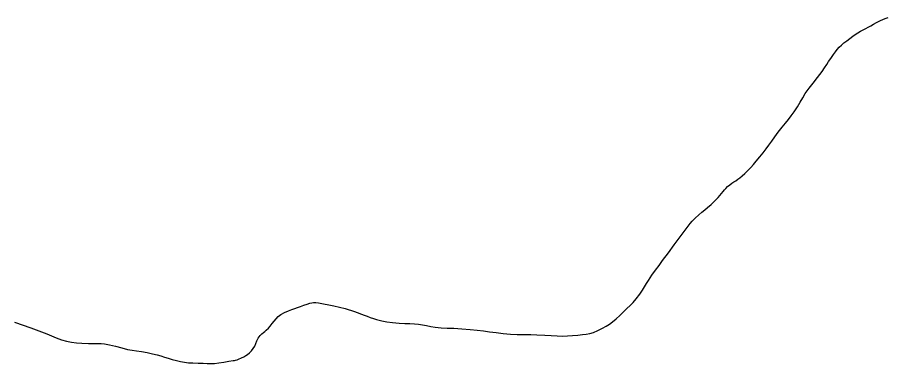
# Model space of a CAD drawing. Header units: inches. Extents: x 11258954 to 11313122, y 3645444 to 3695200.
# Drawn here: x 11277409 to 11278636, y 3694512 to 3695000 of the extents above; entities that cross this region are included whole.
import ezdxf

# ---------------------------------------------------------------- set-up
doc = ezdxf.new("R2010")
doc.units = ezdxf.units.IN
doc.header["$MEASUREMENT"] = 0
for name, color, linetype in [('SchoolBoardDistrict', 253, 'Continuous'), ('SchoolZone_Elementary', 251, 'Continuous'), ('SchoolZone_High', 63, 'Continuous'), ('SchoolZone_Middle', 154, 'Continuous')]:
    doc.layers.add(name, color=color, linetype=linetype)

msp = doc.modelspace()

# ---------------------------------------------------------------- linework, layer by layer
at = {"layer": 'SchoolBoardDistrict'}
msp.add_lwpolyline([(11277404.4375, 3694569.875), (11277427.4375, 3694562.125), (11277449.875, 3694553.5625), (11277456.469, 3694550.8125), (11277463.5, 3694547.9375), (11277470.6565, 3694545.3125), (11277477.6875, 3694543.1875), (11277484.719, 3694541.6875), (11277491.8125, 3694540.875), (11277499.625, 3694540.4375), (11277508.6875, 3694540.1875), (11277515.4375, 3694540.0625), (11277521.4065, 3694540.0625), (11277526.6565, 3694539.875), (11277531.3125, 3694539.5625), (11277538.625, 3694538.25), (11277547, 3694536.125), (11277555.75, 3694533.75), (11277564.125, 3694531.75), (11277570.5, 3694530.625), (11277576.7815, 3694529.6875), (11277583.6565, 3694528.6875), (11277591.719, 3694527.125), (11277599.1565, 3694525.5), (11277605.5625, 3694523.9375), (11277611.1875, 3694522.4375), (11277616.344, 3694520.9375), (11277621.4065, 3694519.375), (11277627.094, 3694517.625), (11277633, 3694515.9375), (11277638.75, 3694514.5625), (11277644.469, 3694513.5), (11277650.125, 3694512.875), (11277656.344, 3694512.5625), (11277663.75, 3694512.375), (11277670.5625, 3694512.1875), (11277676.375, 3694511.9375), (11277681.5625, 3694511.75), (11277686.5625, 3694511.9375), (11277693, 3694512.6875), (11277699.969, 3694513.75), (11277706.9065, 3694515), (11277713.1875, 3694515.9375), (11277714.844, 3694516.125), (11277716.5315, 3694516.4375), (11277718.469, 3694517), (11277720.7815, 3694517.9375), (11277724.9065, 3694519.8125), (11277728.1565, 3694521.4375), (11277730.844, 3694523), (11277733.375, 3694524.75), (11277736.125, 3694527.0625), (11277738.844, 3694529.8125), (11277741.344, 3694532.875), (11277743.4065, 3694536.125), (11277745.094, 3694539.8125), (11277746.594, 3694543.5625), (11277748.4375, 3694547.375), (11277751.1875, 3694551.1875), (11277753.469, 3694553.5), (11277755.6875, 3694555.4375), (11277757.8125, 3694557.125), (11277759.8125, 3694558.75), (11277762.6565, 3694561.5), (11277765.469, 3694564.6875), (11277768.219, 3694568.0625), (11277770.8125, 3694571.375), (11277773.625, 3694574.75), (11277776.6875, 3694577.875), (11277780.469, 3694580.75), (11277785.4065, 3694583.5625), (11277790.875, 3694586.0625), (11277795.594, 3694587.875), (11277799.875, 3694589.375), (11277804.0315, 3694590.75), (11277808.219, 3694592.25), (11277812.75, 3694593.875), (11277817.2815, 3694595.4375), (11277821.4375, 3694596.8125), (11277823.875, 3694597.5), (11277826.4065, 3694597.875), (11277829.469, 3694597.875), (11277833.4375, 3694597.375), (11277855, 3694593.3125), (11277871.0315, 3694589.4375), (11277884.3125, 3694585.1875), (11277897.6565, 3694580.1875), (11277901.9065, 3694578.5625), (11277906.4065, 3694576.875), (11277910.969, 3694575.25), (11277915.469, 3694573.75), (11277922.75, 3694571.8125), (11277930, 3694570.4375), (11277937.969, 3694569.5), (11277947.2815, 3694568.75), (11277955.344, 3694568.3125), (11277962.375, 3694568.0625), (11277968.719, 3694567.75), (11277974.6875, 3694567.1875), (11277980.094, 3694566.375), (11277985.6405, 3694565.377), (11277986, 3694565.3125), (11277992.0315, 3694564.1875), (11277997.9065, 3694563.1875), (11278006.5625, 3694562.25), (11278015.0315, 3694561.75), (11278024.344, 3694561.4375), (11278035.5315, 3694560.75), (11278047.4375, 3694559.75), (11278057.4065, 3694558.75), (11278066.3125, 3694557.6875), (11278074.9375, 3694556.5625), (11278084.1875, 3694555.4375), (11278094.219, 3694554.3125), (11278104.3125, 3694553.375), (11278113.75, 3694552.75), (11278119.8125, 3694552.5625), (11278125.9375, 3694552.5625), (11278132.875, 3694552.5), (11278141.375, 3694552.375), (11278152.6565, 3694551.9375), (11278161.844, 3694551.3125), (11278170, 3694550.75), (11278178.1875, 3694550.5625), (11278184.9375, 3694550.75), (11278192.0625, 3694551.25), (11278199.1875, 3694551.875), (11278206, 3694552.5625), (11278211.1565, 3694553.1875), (11278216.2815, 3694554.125), (11278221.6875, 3694555.75), (11278227.8125, 3694558.375), (11278234.0625, 3694561.5), (11278239.25, 3694564.3125), (11278243.8125, 3694567.1875), (11278248.219, 3694570.375), (11278253.469, 3694574.8125), (11278258.6875, 3694579.625), (11278263.7815, 3694584.5), (11278268.625, 3694589.1875), (11278273.0625, 3694593.4375), (11278277.4065, 3694597.75), (11278281.9065, 3694602.875), (11278286.8125, 3694609.375), (11278290.6565, 3694615.0625), (11278293.6565, 3694619.875), (11278296.344, 3694624.375), (11278299.219, 3694629), (11278303.969, 3694636.1875), (11278308.875, 3694643.1875), (11278313.9375, 3694650.125), (11278319.0315, 3694657), (11278327.1565, 3694668), (11278335.4065, 3694679.0625), (11278343.7815, 3694690.3125), (11278352.4375, 3694701.8125), (11278355.25, 3694705.5625), (11278357.875, 3694709.0625), (11278360.9065, 3694712.625), (11278364.844, 3694716.625), (11278369.9065, 3694721.25), (11278374.4065, 3694725.0625), (11278378.5, 3694728.375), (11278382.469, 3694731.625), (11278387.344, 3694735.9375), (11278392.2815, 3694740.6875), (11278397.25, 3694745.9375), (11278402.2815, 3694751.625), (11278404.3125, 3694754.125), (11278406.125, 3694756.375), (11278408.125, 3694758.625), (11278410.6875, 3694761.0625), (11278413.875, 3694763.6875), (11278416.7815, 3694765.8125), (11278419.5, 3694767.6875), (11278422.094, 3694769.4375), (11278425.0315, 3694771.375), (11278428.0315, 3694773.5625), (11278431.2815, 3694776.1875), (11278434.875, 3694779.4375), (11278439.75, 3694784.1875), (11278443.625, 3694788.1875), (11278447.1875, 3694792.1875), (11278451.094, 3694796.875), (11278456.125, 3694803.0625), (11278460.75, 3694808.875), (11278465.0315, 3694814.375), (11278469.094, 3694819.6875), (11278473.2815, 3694825.375), (11278477.5625, 3694831.3125), (11278482.1875, 3694837.625), (11278487.5, 3694844.6875), (11278492.25, 3694850.6875), (11278496.4375, 3694855.75), (11278500.469, 3694860.8125), (11278504.719, 3694866.6875), (11278509.1565, 3694873.625), (11278513, 3694880.1875), (11278516.625, 3694886.375), (11278520.3125, 3694892.3125), (11278525.625, 3694899.6875), (11278531.4375, 3694907.0625), (11278537.6565, 3694914.8125), (11278544.125, 3694923.5), (11278547.594, 3694928.5625), (11278550.5625, 3694933.125), (11278553.1875, 3694937.1875), (11278553.1995, 3694937.206), (11278553.5625, 3694937.75), (11278557.125, 3694942.9375), (11278560.125, 3694947.1875), (11278562.844, 3694951), (11278565.469, 3694954.4375), (11278568.1565, 3694957.5625), (11278571.2815, 3694960.625), (11278574.75, 3694963.5625), (11278578.75, 3694966.625), (11278583.344, 3694969.9375), (11278587.375, 3694972.875), (11278590.8125, 3694975.375), (11278594.219, 3694977.6875), (11278598.1565, 3694980.125), (11278602.0315, 3694982.25), (11278605.6875, 3694984.125), (11278609.1875, 3694985.875), (11278612.5625, 3694987.5625), (11278616.719, 3694989.8125), (11278620.9375, 3694992.1875), (11278625.5625, 3694994.5625), (11278630.7815, 3694996.9375), (11278634.219, 3694998.375), (11278637.25, 3694999.5)], dxfattribs=at)
at = {"layer": 'SchoolZone_Elementary'}
msp.add_polyline3d([(11277404.4375, 3694569.875, 0), (11277427.4375, 3694562.125, 0), (11277449.875, 3694553.5625, 0), (11277456.469, 3694550.8125, 0), (11277463.5, 3694547.9375, 0), (11277470.6565, 3694545.3125, 0), (11277477.6875, 3694543.1875, 0), (11277484.719, 3694541.6875, 0), (11277491.8125, 3694540.875, 0), (11277499.625, 3694540.4375, 0), (11277508.6875, 3694540.1875, 0), (11277515.4375, 3694540.0625, 0), (11277521.4065, 3694540.0625, 0), (11277526.6565, 3694539.875, 0), (11277531.3125, 3694539.5625, 0), (11277538.625, 3694538.25, 0), (11277547, 3694536.125, 0), (11277555.75, 3694533.75, 0), (11277564.125, 3694531.75, 0), (11277570.5, 3694530.625, 0), (11277576.7815, 3694529.6875, 0), (11277583.6565, 3694528.6875, 0), (11277591.719, 3694527.125, 0), (11277599.1565, 3694525.5, 0), (11277605.5625, 3694523.9375, 0), (11277611.1875, 3694522.4375, 0), (11277616.344, 3694520.9375, 0), (11277621.4065, 3694519.375, 0), (11277627.094, 3694517.625, 0), (11277633, 3694515.9375, 0), (11277638.75, 3694514.5625, 0), (11277644.469, 3694513.5, 0), (11277650.125, 3694512.875, 0), (11277656.344, 3694512.5625, 0), (11277663.75, 3694512.375, 0), (11277670.5625, 3694512.1875, 0), (11277676.375, 3694511.9375, 0), (11277681.5625, 3694511.75, 0), (11277686.5625, 3694511.9375, 0), (11277693, 3694512.6875, 0), (11277699.969, 3694513.75, 0), (11277706.9065, 3694515, 0), (11277713.1875, 3694515.9375, 0), (11277714.844, 3694516.125, 0), (11277716.5315, 3694516.4375, 0), (11277718.469, 3694517, 0), (11277720.7815, 3694517.9375, 0), (11277724.9065, 3694519.8125, 0), (11277728.1565, 3694521.4375, 0), (11277730.844, 3694523, 0), (11277733.375, 3694524.75, 0), (11277736.125, 3694527.0625, 0), (11277738.844, 3694529.8125, 0), (11277741.344, 3694532.875, 0), (11277743.4065, 3694536.125, 0), (11277745.094, 3694539.8125, 0), (11277746.594, 3694543.5625, 0), (11277748.4375, 3694547.375, 0), (11277751.1875, 3694551.1875, 0), (11277753.469, 3694553.5, 0), (11277755.6875, 3694555.4375, 0), (11277757.8125, 3694557.125, 0), (11277759.8125, 3694558.75, 0), (11277762.6565, 3694561.5, 0), (11277765.469, 3694564.6875, 0), (11277768.219, 3694568.0625, 0), (11277770.8125, 3694571.375, 0), (11277773.625, 3694574.75, 0), (11277776.6875, 3694577.875, 0), (11277780.469, 3694580.75, 0), (11277785.4065, 3694583.5625, 0), (11277790.875, 3694586.0625, 0), (11277795.594, 3694587.875, 0), (11277799.875, 3694589.375, 0), (11277804.0315, 3694590.75, 0), (11277808.219, 3694592.25, 0), (11277812.75, 3694593.875, 0), (11277817.2815, 3694595.4375, 0), (11277821.4375, 3694596.8125, 0), (11277823.875, 3694597.5, 0), (11277826.4065, 3694597.875, 0), (11277829.469, 3694597.875, 0), (11277833.4375, 3694597.375, 0), (11277855, 3694593.3125, 0), (11277871.0315, 3694589.4375, 0), (11277884.3125, 3694585.1875, 0), (11277897.6565, 3694580.1875, 0), (11277901.9065, 3694578.5625, 0), (11277906.4065, 3694576.875, 0), (11277910.969, 3694575.25, 0), (11277915.469, 3694573.75, 0), (11277922.75, 3694571.8125, 0), (11277930, 3694570.4375, 0), (11277937.969, 3694569.5, 0), (11277947.2815, 3694568.75, 0), (11277955.344, 3694568.3125, 0), (11277962.375, 3694568.0625, 0), (11277968.719, 3694567.75, 0), (11277974.6875, 3694567.1875, 0), (11277980.094, 3694566.375, 0), (11277985.6405, 3694565.377, 0), (11277986, 3694565.3125, 0), (11277992.0315, 3694564.1875, 0), (11277997.9065, 3694563.1875, 0), (11278006.5625, 3694562.25, 0), (11278015.0315, 3694561.75, 0), (11278024.344, 3694561.4375, 0), (11278035.5315, 3694560.75, 0), (11278047.4375, 3694559.75, 0), (11278057.4065, 3694558.75, 0), (11278066.3125, 3694557.6875, 0), (11278074.9375, 3694556.5625, 0), (11278084.1875, 3694555.4375, 0), (11278094.219, 3694554.3125, 0), (11278104.3125, 3694553.375, 0), (11278113.75, 3694552.75, 0), (11278119.8125, 3694552.5625, 0), (11278125.9375, 3694552.5625, 0), (11278132.875, 3694552.5, 0), (11278141.375, 3694552.375, 0), (11278152.6565, 3694551.9375, 0), (11278161.844, 3694551.3125, 0), (11278170, 3694550.75, 0), (11278178.1875, 3694550.5625, 0), (11278184.9375, 3694550.75, 0), (11278192.0625, 3694551.25, 0), (11278199.1875, 3694551.875, 0), (11278206, 3694552.5625, 0), (11278211.1565, 3694553.1875, 0), (11278216.2815, 3694554.125, 0), (11278221.6875, 3694555.75, 0), (11278227.8125, 3694558.375, 0), (11278234.0625, 3694561.5, 0), (11278239.25, 3694564.3125, 0), (11278243.8125, 3694567.1875, 0), (11278248.219, 3694570.375, 0), (11278253.469, 3694574.8125, 0), (11278258.6875, 3694579.625, 0), (11278263.7815, 3694584.5, 0), (11278268.625, 3694589.1875, 0), (11278273.0625, 3694593.4375, 0), (11278277.4065, 3694597.75, 0), (11278281.9065, 3694602.875, 0), (11278286.8125, 3694609.375, 0), (11278290.6565, 3694615.0625, 0), (11278293.6565, 3694619.875, 0), (11278296.344, 3694624.375, 0), (11278299.219, 3694629, 0), (11278303.969, 3694636.1875, 0), (11278308.875, 3694643.1875, 0), (11278313.9375, 3694650.125, 0), (11278319.0315, 3694657, 0), (11278327.1565, 3694668, 0), (11278335.4065, 3694679.0625, 0), (11278343.7815, 3694690.3125, 0), (11278352.4375, 3694701.8125, 0), (11278355.25, 3694705.5625, 0), (11278357.875, 3694709.0625, 0), (11278360.9065, 3694712.625, 0), (11278364.844, 3694716.625, 0), (11278369.9065, 3694721.25, 0), (11278374.4065, 3694725.0625, 0), (11278378.5, 3694728.375, 0), (11278382.469, 3694731.625, 0), (11278387.344, 3694735.9375, 0), (11278392.2815, 3694740.6875, 0), (11278397.25, 3694745.9375, 0), (11278402.2815, 3694751.625, 0), (11278404.3125, 3694754.125, 0), (11278406.125, 3694756.375, 0), (11278408.125, 3694758.625, 0), (11278410.6875, 3694761.0625, 0), (11278413.875, 3694763.6875, 0), (11278416.7815, 3694765.8125, 0), (11278419.5, 3694767.6875, 0), (11278422.094, 3694769.4375, 0), (11278425.0315, 3694771.375, 0), (11278428.0315, 3694773.5625, 0), (11278431.2815, 3694776.1875, 0), (11278434.875, 3694779.4375, 0), (11278439.75, 3694784.1875, 0), (11278443.625, 3694788.1875, 0), (11278447.1875, 3694792.1875, 0), (11278451.094, 3694796.875, 0), (11278456.125, 3694803.0625, 0), (11278460.75, 3694808.875, 0), (11278465.0315, 3694814.375, 0), (11278469.094, 3694819.6875, 0), (11278473.2815, 3694825.375, 0), (11278477.5625, 3694831.3125, 0), (11278482.1875, 3694837.625, 0), (11278487.5, 3694844.6875, 0), (11278492.25, 3694850.6875, 0), (11278496.4375, 3694855.75, 0), (11278500.469, 3694860.8125, 0), (11278504.719, 3694866.6875, 0), (11278509.1565, 3694873.625, 0), (11278513, 3694880.1875, 0), (11278516.625, 3694886.375, 0), (11278520.3125, 3694892.3125, 0), (11278525.625, 3694899.6875, 0), (11278531.4375, 3694907.0625, 0), (11278537.6565, 3694914.8125, 0), (11278544.125, 3694923.5, 0), (11278547.594, 3694928.5625, 0), (11278550.5625, 3694933.125, 0), (11278553.1875, 3694937.1875, 0), (11278553.5625, 3694937.75, 0), (11278557.125, 3694942.9375, 0), (11278560.125, 3694947.1875, 0), (11278562.844, 3694951, 0), (11278565.469, 3694954.4375, 0), (11278568.1565, 3694957.5625, 0), (11278571.2815, 3694960.625, 0), (11278574.75, 3694963.5625, 0), (11278578.75, 3694966.625, 0), (11278583.344, 3694969.9375, 0), (11278587.375, 3694972.875, 0), (11278590.8125, 3694975.375, 0), (11278594.219, 3694977.6875, 0), (11278598.1565, 3694980.125, 0), (11278602.0315, 3694982.25, 0), (11278605.6875, 3694984.125, 0), (11278609.1875, 3694985.875, 0), (11278612.5625, 3694987.5625, 0), (11278616.719, 3694989.8125, 0), (11278620.9375, 3694992.1875, 0), (11278625.5625, 3694994.5625, 0), (11278630.7815, 3694996.9375, 0), (11278634.219, 3694998.375, 0), (11278637.25, 3694999.5, 0)], dxfattribs=at)
at = {"layer": 'SchoolZone_High'}
msp.add_polyline3d([(11277404.4375, 3694569.875, 0), (11277427.4375, 3694562.125, 0), (11277449.875, 3694553.5625, 0), (11277456.469, 3694550.8125, 0), (11277463.5, 3694547.9375, 0), (11277470.6565, 3694545.3125, 0), (11277477.6875, 3694543.1875, 0), (11277484.719, 3694541.6875, 0), (11277491.8125, 3694540.875, 0), (11277499.625, 3694540.4375, 0), (11277508.6875, 3694540.1875, 0), (11277515.4375, 3694540.0625, 0), (11277521.4065, 3694540.0625, 0), (11277526.6565, 3694539.875, 0), (11277531.3125, 3694539.5625, 0), (11277538.625, 3694538.25, 0), (11277547, 3694536.125, 0), (11277555.75, 3694533.75, 0), (11277564.125, 3694531.75, 0), (11277570.5, 3694530.625, 0), (11277576.7815, 3694529.6875, 0), (11277583.6565, 3694528.6875, 0), (11277591.719, 3694527.125, 0), (11277599.1565, 3694525.5, 0), (11277605.5625, 3694523.9375, 0), (11277611.1875, 3694522.4375, 0), (11277616.344, 3694520.9375, 0), (11277621.4065, 3694519.375, 0), (11277627.094, 3694517.625, 0), (11277633, 3694515.9375, 0), (11277638.75, 3694514.5625, 0), (11277644.469, 3694513.5, 0), (11277650.125, 3694512.875, 0), (11277656.344, 3694512.5625, 0), (11277663.75, 3694512.375, 0), (11277670.5625, 3694512.1875, 0), (11277676.375, 3694511.9375, 0), (11277681.5625, 3694511.75, 0), (11277686.5625, 3694511.9375, 0), (11277693, 3694512.6875, 0), (11277699.969, 3694513.75, 0), (11277706.9065, 3694515, 0), (11277713.1875, 3694515.9375, 0), (11277714.844, 3694516.125, 0), (11277716.5315, 3694516.4375, 0), (11277718.469, 3694517, 0), (11277720.7815, 3694517.9375, 0), (11277724.9065, 3694519.8125, 0), (11277728.1565, 3694521.4375, 0), (11277730.844, 3694523, 0), (11277733.375, 3694524.75, 0), (11277736.125, 3694527.0625, 0), (11277738.844, 3694529.8125, 0), (11277741.344, 3694532.875, 0), (11277743.4065, 3694536.125, 0), (11277745.094, 3694539.8125, 0), (11277746.594, 3694543.5625, 0), (11277748.4375, 3694547.375, 0), (11277751.1875, 3694551.1875, 0), (11277753.469, 3694553.5, 0), (11277755.6875, 3694555.4375, 0), (11277757.8125, 3694557.125, 0), (11277759.8125, 3694558.75, 0), (11277762.6565, 3694561.5, 0), (11277765.469, 3694564.6875, 0), (11277768.219, 3694568.0625, 0), (11277770.8125, 3694571.375, 0), (11277773.625, 3694574.75, 0), (11277776.6875, 3694577.875, 0), (11277780.469, 3694580.75, 0), (11277785.4065, 3694583.5625, 0), (11277790.875, 3694586.0625, 0), (11277795.594, 3694587.875, 0), (11277799.875, 3694589.375, 0), (11277804.0315, 3694590.75, 0), (11277808.219, 3694592.25, 0), (11277812.75, 3694593.875, 0), (11277817.2815, 3694595.4375, 0), (11277821.4375, 3694596.8125, 0), (11277823.875, 3694597.5, 0), (11277826.4065, 3694597.875, 0), (11277829.469, 3694597.875, 0), (11277833.4375, 3694597.375, 0), (11277855, 3694593.3125, 0), (11277871.0315, 3694589.4375, 0), (11277884.3125, 3694585.1875, 0), (11277897.6565, 3694580.1875, 0), (11277901.9065, 3694578.5625, 0), (11277906.4065, 3694576.875, 0), (11277910.969, 3694575.25, 0), (11277915.469, 3694573.75, 0), (11277922.75, 3694571.8125, 0), (11277930, 3694570.4375, 0), (11277937.969, 3694569.5, 0), (11277947.2815, 3694568.75, 0), (11277955.344, 3694568.3125, 0), (11277962.375, 3694568.0625, 0), (11277968.719, 3694567.75, 0), (11277974.6875, 3694567.1875, 0), (11277980.094, 3694566.375, 0), (11277985.6405, 3694565.377, 0), (11277986, 3694565.3125, 0), (11277992.0315, 3694564.1875, 0), (11277997.9065, 3694563.1875, 0), (11278006.5625, 3694562.25, 0), (11278015.0315, 3694561.75, 0), (11278024.344, 3694561.4375, 0), (11278035.5315, 3694560.75, 0), (11278047.4375, 3694559.75, 0), (11278057.4065, 3694558.75, 0), (11278066.3125, 3694557.6875, 0), (11278074.9375, 3694556.5625, 0), (11278084.1875, 3694555.4375, 0), (11278094.219, 3694554.3125, 0), (11278104.3125, 3694553.375, 0), (11278113.75, 3694552.75, 0), (11278119.8125, 3694552.5625, 0), (11278125.9375, 3694552.5625, 0), (11278132.875, 3694552.5, 0), (11278141.375, 3694552.375, 0), (11278152.6565, 3694551.9375, 0), (11278161.844, 3694551.3125, 0), (11278170, 3694550.75, 0), (11278178.1875, 3694550.5625, 0), (11278184.9375, 3694550.75, 0), (11278192.0625, 3694551.25, 0), (11278199.1875, 3694551.875, 0), (11278206, 3694552.5625, 0), (11278211.1565, 3694553.1875, 0), (11278216.2815, 3694554.125, 0), (11278221.6875, 3694555.75, 0), (11278227.8125, 3694558.375, 0), (11278234.0625, 3694561.5, 0), (11278239.25, 3694564.3125, 0), (11278243.8125, 3694567.1875, 0), (11278248.219, 3694570.375, 0), (11278253.469, 3694574.8125, 0), (11278258.6875, 3694579.625, 0), (11278263.7815, 3694584.5, 0), (11278268.625, 3694589.1875, 0), (11278273.0625, 3694593.4375, 0), (11278277.4065, 3694597.75, 0), (11278281.9065, 3694602.875, 0), (11278286.8125, 3694609.375, 0), (11278290.6565, 3694615.0625, 0), (11278293.6565, 3694619.875, 0), (11278296.344, 3694624.375, 0), (11278299.219, 3694629, 0), (11278303.969, 3694636.1875, 0), (11278308.875, 3694643.1875, 0), (11278313.9375, 3694650.125, 0), (11278319.0315, 3694657, 0), (11278327.1565, 3694668, 0), (11278335.4065, 3694679.0625, 0), (11278343.7815, 3694690.3125, 0), (11278352.4375, 3694701.8125, 0), (11278355.25, 3694705.5625, 0), (11278357.875, 3694709.0625, 0), (11278360.9065, 3694712.625, 0), (11278364.844, 3694716.625, 0), (11278369.9065, 3694721.25, 0), (11278374.4065, 3694725.0625, 0), (11278378.5, 3694728.375, 0), (11278382.469, 3694731.625, 0), (11278387.344, 3694735.9375, 0), (11278392.2815, 3694740.6875, 0), (11278397.25, 3694745.9375, 0), (11278402.2815, 3694751.625, 0), (11278404.3125, 3694754.125, 0), (11278406.125, 3694756.375, 0), (11278408.125, 3694758.625, 0), (11278410.6875, 3694761.0625, 0), (11278413.875, 3694763.6875, 0), (11278416.7815, 3694765.8125, 0), (11278419.5, 3694767.6875, 0), (11278422.094, 3694769.4375, 0), (11278425.0315, 3694771.375, 0), (11278428.0315, 3694773.5625, 0), (11278431.2815, 3694776.1875, 0), (11278434.875, 3694779.4375, 0), (11278439.75, 3694784.1875, 0), (11278443.625, 3694788.1875, 0), (11278447.1875, 3694792.1875, 0), (11278451.094, 3694796.875, 0), (11278456.125, 3694803.0625, 0), (11278460.75, 3694808.875, 0), (11278465.0315, 3694814.375, 0), (11278469.094, 3694819.6875, 0), (11278473.2815, 3694825.375, 0), (11278477.5625, 3694831.3125, 0), (11278482.1875, 3694837.625, 0), (11278487.5, 3694844.6875, 0), (11278492.25, 3694850.6875, 0), (11278496.4375, 3694855.75, 0), (11278500.469, 3694860.8125, 0), (11278504.719, 3694866.6875, 0), (11278509.1565, 3694873.625, 0), (11278513, 3694880.1875, 0), (11278516.625, 3694886.375, 0), (11278520.3125, 3694892.3125, 0), (11278525.625, 3694899.6875, 0), (11278531.4375, 3694907.0625, 0), (11278537.6565, 3694914.8125, 0), (11278544.125, 3694923.5, 0), (11278547.594, 3694928.5625, 0), (11278550.5625, 3694933.125, 0), (11278553.1875, 3694937.1875, 0), (11278553.5625, 3694937.75, 0), (11278557.125, 3694942.9375, 0), (11278560.125, 3694947.1875, 0), (11278562.844, 3694951, 0), (11278565.469, 3694954.4375, 0), (11278568.1565, 3694957.5625, 0), (11278571.2815, 3694960.625, 0), (11278574.75, 3694963.5625, 0), (11278578.75, 3694966.625, 0), (11278583.344, 3694969.9375, 0), (11278587.375, 3694972.875, 0), (11278590.8125, 3694975.375, 0), (11278594.219, 3694977.6875, 0), (11278598.1565, 3694980.125, 0), (11278602.0315, 3694982.25, 0), (11278605.6875, 3694984.125, 0), (11278609.1875, 3694985.875, 0), (11278612.5625, 3694987.5625, 0), (11278616.719, 3694989.8125, 0), (11278620.9375, 3694992.1875, 0), (11278625.5625, 3694994.5625, 0), (11278630.7815, 3694996.9375, 0), (11278634.219, 3694998.375, 0), (11278637.25, 3694999.5, 0)], dxfattribs=at)
at = {"layer": 'SchoolZone_Middle'}
msp.add_polyline3d([(11277404.4375, 3694569.875, 0), (11277427.4375, 3694562.125, 0), (11277449.875, 3694553.5625, 0), (11277456.469, 3694550.8125, 0), (11277463.5, 3694547.9375, 0), (11277470.6565, 3694545.3125, 0), (11277477.6875, 3694543.1875, 0), (11277484.719, 3694541.6875, 0), (11277491.8125, 3694540.875, 0), (11277499.625, 3694540.4375, 0), (11277508.6875, 3694540.1875, 0), (11277515.4375, 3694540.0625, 0), (11277521.4065, 3694540.0625, 0), (11277526.6565, 3694539.875, 0), (11277531.3125, 3694539.5625, 0), (11277538.625, 3694538.25, 0), (11277547, 3694536.125, 0), (11277555.75, 3694533.75, 0), (11277564.125, 3694531.75, 0), (11277570.5, 3694530.625, 0), (11277576.7815, 3694529.6875, 0), (11277583.6565, 3694528.6875, 0), (11277591.719, 3694527.125, 0), (11277599.1565, 3694525.5, 0), (11277605.5625, 3694523.9375, 0), (11277611.1875, 3694522.4375, 0), (11277616.344, 3694520.9375, 0), (11277621.4065, 3694519.375, 0), (11277627.094, 3694517.625, 0), (11277633, 3694515.9375, 0), (11277638.75, 3694514.5625, 0), (11277644.469, 3694513.5, 0), (11277650.125, 3694512.875, 0), (11277656.344, 3694512.5625, 0), (11277663.75, 3694512.375, 0), (11277670.5625, 3694512.1875, 0), (11277676.375, 3694511.9375, 0), (11277681.5625, 3694511.75, 0), (11277686.5625, 3694511.9375, 0), (11277693, 3694512.6875, 0), (11277699.969, 3694513.75, 0), (11277706.9065, 3694515, 0), (11277713.1875, 3694515.9375, 0), (11277714.844, 3694516.125, 0), (11277716.5315, 3694516.4375, 0), (11277718.469, 3694517, 0), (11277720.7815, 3694517.9375, 0), (11277724.9065, 3694519.8125, 0), (11277728.1565, 3694521.4375, 0), (11277730.844, 3694523, 0), (11277733.375, 3694524.75, 0), (11277736.125, 3694527.0625, 0), (11277738.844, 3694529.8125, 0), (11277741.344, 3694532.875, 0), (11277743.4065, 3694536.125, 0), (11277745.094, 3694539.8125, 0), (11277746.594, 3694543.5625, 0), (11277748.4375, 3694547.375, 0), (11277751.1875, 3694551.1875, 0), (11277753.469, 3694553.5, 0), (11277755.6875, 3694555.4375, 0), (11277757.8125, 3694557.125, 0), (11277759.8125, 3694558.75, 0), (11277762.6565, 3694561.5, 0), (11277765.469, 3694564.6875, 0), (11277768.219, 3694568.0625, 0), (11277770.8125, 3694571.375, 0), (11277773.625, 3694574.75, 0), (11277776.6875, 3694577.875, 0), (11277780.469, 3694580.75, 0), (11277785.4065, 3694583.5625, 0), (11277790.875, 3694586.0625, 0), (11277795.594, 3694587.875, 0), (11277799.875, 3694589.375, 0), (11277804.0315, 3694590.75, 0), (11277808.219, 3694592.25, 0), (11277812.75, 3694593.875, 0), (11277817.2815, 3694595.4375, 0), (11277821.4375, 3694596.8125, 0), (11277823.875, 3694597.5, 0), (11277826.4065, 3694597.875, 0), (11277829.469, 3694597.875, 0), (11277833.4375, 3694597.375, 0), (11277855, 3694593.3125, 0), (11277871.0315, 3694589.4375, 0), (11277884.3125, 3694585.1875, 0), (11277897.6565, 3694580.1875, 0), (11277901.9065, 3694578.5625, 0), (11277906.4065, 3694576.875, 0), (11277910.969, 3694575.25, 0), (11277915.469, 3694573.75, 0), (11277922.75, 3694571.8125, 0), (11277930, 3694570.4375, 0), (11277937.969, 3694569.5, 0), (11277947.2815, 3694568.75, 0), (11277955.344, 3694568.3125, 0), (11277962.375, 3694568.0625, 0), (11277968.719, 3694567.75, 0), (11277974.6875, 3694567.1875, 0), (11277980.094, 3694566.375, 0), (11277985.6405, 3694565.377, 0), (11277986, 3694565.3125, 0), (11277992.0315, 3694564.1875, 0), (11277997.9065, 3694563.1875, 0), (11278006.5625, 3694562.25, 0), (11278015.0315, 3694561.75, 0), (11278024.344, 3694561.4375, 0), (11278035.5315, 3694560.75, 0), (11278047.4375, 3694559.75, 0), (11278057.4065, 3694558.75, 0), (11278066.3125, 3694557.6875, 0), (11278074.9375, 3694556.5625, 0), (11278084.1875, 3694555.4375, 0), (11278094.219, 3694554.3125, 0), (11278104.3125, 3694553.375, 0), (11278113.75, 3694552.75, 0), (11278119.8125, 3694552.5625, 0), (11278125.9375, 3694552.5625, 0), (11278132.875, 3694552.5, 0), (11278141.375, 3694552.375, 0), (11278152.6565, 3694551.9375, 0), (11278161.844, 3694551.3125, 0), (11278170, 3694550.75, 0), (11278178.1875, 3694550.5625, 0), (11278184.9375, 3694550.75, 0), (11278192.0625, 3694551.25, 0), (11278199.1875, 3694551.875, 0), (11278206, 3694552.5625, 0), (11278211.1565, 3694553.1875, 0), (11278216.2815, 3694554.125, 0), (11278221.6875, 3694555.75, 0), (11278227.8125, 3694558.375, 0), (11278234.0625, 3694561.5, 0), (11278239.25, 3694564.3125, 0), (11278243.8125, 3694567.1875, 0), (11278248.219, 3694570.375, 0), (11278253.469, 3694574.8125, 0), (11278258.6875, 3694579.625, 0), (11278263.7815, 3694584.5, 0), (11278268.625, 3694589.1875, 0), (11278273.0625, 3694593.4375, 0), (11278277.4065, 3694597.75, 0), (11278281.9065, 3694602.875, 0), (11278286.8125, 3694609.375, 0), (11278290.6565, 3694615.0625, 0), (11278293.6565, 3694619.875, 0), (11278296.344, 3694624.375, 0), (11278299.219, 3694629, 0), (11278303.969, 3694636.1875, 0), (11278308.875, 3694643.1875, 0), (11278313.9375, 3694650.125, 0), (11278319.0315, 3694657, 0), (11278327.1565, 3694668, 0), (11278335.4065, 3694679.0625, 0), (11278343.7815, 3694690.3125, 0), (11278352.4375, 3694701.8125, 0), (11278355.25, 3694705.5625, 0), (11278357.875, 3694709.0625, 0), (11278360.9065, 3694712.625, 0), (11278364.844, 3694716.625, 0), (11278369.9065, 3694721.25, 0), (11278374.4065, 3694725.0625, 0), (11278378.5, 3694728.375, 0), (11278382.469, 3694731.625, 0), (11278387.344, 3694735.9375, 0), (11278392.2815, 3694740.6875, 0), (11278397.25, 3694745.9375, 0), (11278402.2815, 3694751.625, 0), (11278404.3125, 3694754.125, 0), (11278406.125, 3694756.375, 0), (11278408.125, 3694758.625, 0), (11278410.6875, 3694761.0625, 0), (11278413.875, 3694763.6875, 0), (11278416.7815, 3694765.8125, 0), (11278419.5, 3694767.6875, 0), (11278422.094, 3694769.4375, 0), (11278425.0315, 3694771.375, 0), (11278428.0315, 3694773.5625, 0), (11278431.2815, 3694776.1875, 0), (11278434.875, 3694779.4375, 0), (11278439.75, 3694784.1875, 0), (11278443.625, 3694788.1875, 0), (11278447.1875, 3694792.1875, 0), (11278451.094, 3694796.875, 0), (11278456.125, 3694803.0625, 0), (11278460.75, 3694808.875, 0), (11278465.0315, 3694814.375, 0), (11278469.094, 3694819.6875, 0), (11278473.2815, 3694825.375, 0), (11278477.5625, 3694831.3125, 0), (11278482.1875, 3694837.625, 0), (11278487.5, 3694844.6875, 0), (11278492.25, 3694850.6875, 0), (11278496.4375, 3694855.75, 0), (11278500.469, 3694860.8125, 0), (11278504.719, 3694866.6875, 0), (11278509.1565, 3694873.625, 0), (11278513, 3694880.1875, 0), (11278516.625, 3694886.375, 0), (11278520.3125, 3694892.3125, 0), (11278525.625, 3694899.6875, 0), (11278531.4375, 3694907.0625, 0), (11278537.6565, 3694914.8125, 0), (11278544.125, 3694923.5, 0), (11278547.594, 3694928.5625, 0), (11278550.5625, 3694933.125, 0), (11278553.1875, 3694937.1875, 0), (11278553.5625, 3694937.75, 0), (11278557.125, 3694942.9375, 0), (11278560.125, 3694947.1875, 0), (11278562.844, 3694951, 0), (11278565.469, 3694954.4375, 0), (11278568.1565, 3694957.5625, 0), (11278571.2815, 3694960.625, 0), (11278574.75, 3694963.5625, 0), (11278578.75, 3694966.625, 0), (11278583.344, 3694969.9375, 0), (11278587.375, 3694972.875, 0), (11278590.8125, 3694975.375, 0), (11278594.219, 3694977.6875, 0), (11278598.1565, 3694980.125, 0), (11278602.0315, 3694982.25, 0), (11278605.6875, 3694984.125, 0), (11278609.1875, 3694985.875, 0), (11278612.5625, 3694987.5625, 0), (11278616.719, 3694989.8125, 0), (11278620.9375, 3694992.1875, 0), (11278625.5625, 3694994.5625, 0), (11278630.7815, 3694996.9375, 0), (11278634.219, 3694998.375, 0), (11278637.25, 3694999.5, 0)], dxfattribs=at)

doc.saveas('drawing.dxf')
